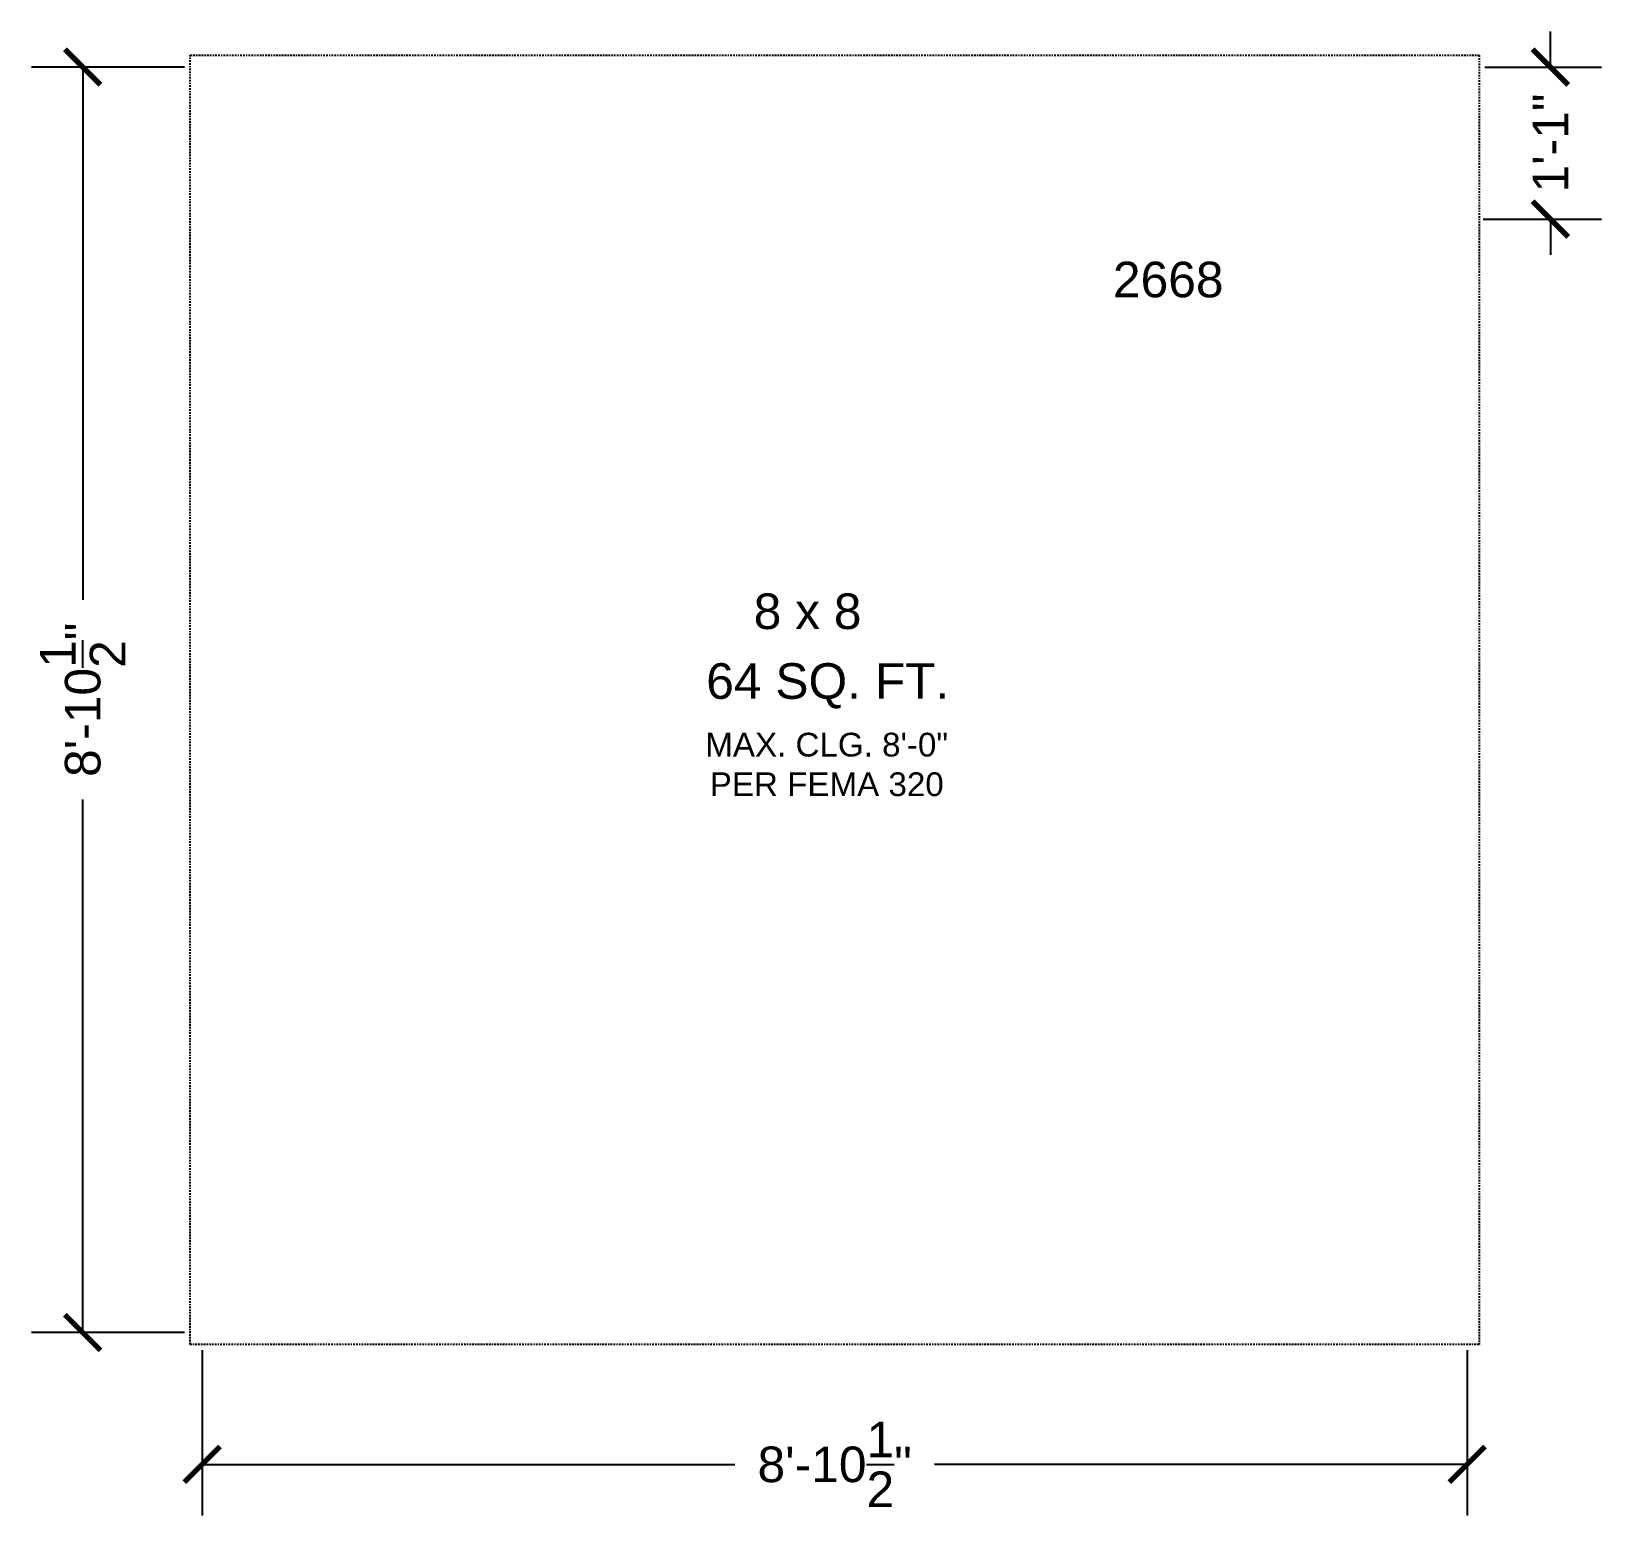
# Model space of a CAD drawing. Header units: inches. Extents: x -13 to 119, y -14 to 111.
import ezdxf

# ---------------------------------------------------------------- set-up
doc = ezdxf.new("R2010")
doc.units = ezdxf.units.IN
doc.header["$LTSCALE"] = 12
doc.header["$MEASUREMENT"] = 0
doc.linetypes.add('BORDER', pattern=[1.75, 0.5, -0.25, 0.5, -0.25, 0, -0.25])
doc.layers.add('DIM', color=3, linetype='Continuous', plot=False)
doc.layers.add('TEXT', color=7, linetype='Continuous')
doc.styles.add('_ms048_Note', font='ARIAL.TTF', dxfattribs={"height": 6})
doc.styles.get("Standard").update_dxf_attribs({"font": 'ARIAL.TTF'})
doc.dimstyles.get("Standard").update_dxf_attribs({"dimscale": 24, "dimtxt": 0.125, "dimasz": 0.125, "dimexe": 0.18, "dimexo": 0.0625, "dimgap": 0.09, "dimtad": 0, "dimdec": 1, "dimzin": 0, "dimdsep": 46, "dimlunit": 4, "dimtxsty": 'Standard', "dimblk": 'ARCHTICK', "dimcen": 0.09, "dimclrd": 256, "dimclre": 256, "dimadec": 0, "dimazin": 0, "dimtfac": 1, "dimtdec": 1, "dimtofl": 0, "dimtmove": 0, "dimatfit": 3, "dimfxl": 1, "dimtolj": 1, "dimtzin": 0, "dimlwd": -1, "dimlwe": -1, "dimarcsym": 0})

# ---------------------------------------------------------------- blocks, each defined once
blk = doc.blocks.new('_ArchTick')
at = {"color": 0, "linetype": 'ByBlock', "const_width": 0.15}
blk.add_lwpolyline([(-0.5, -0.5), (0.5, 0.5)], dxfattribs=at)
blk = doc.blocks.new('*D4')
at = {"layer": 'DEFPOINTS', "color": 0}
for p in [(-8.57, 107.91), (1.5, 107.91), (1.5, 1.29)]:
    blk.add_point(p, dxfattribs=at)
at = {"layer": 'DIM'}
for p, q in [((0, 107.91), (-12.89, 107.91)), ((-8.57, 107.91), (-8.57, 63.01)), ((-8.57, 1.29), (-8.57, 46.19)), ((0, 1.29), (-12.89, 1.29))]:
    blk.add_line(p, q, dxfattribs=at)
at = {"layer": 'DIM', "xscale": 3, "yscale": 3, "zscale": 3}
for p, rotation in [((-8.57, 107.91), 90), ((-8.57, 1.29), 270)]:
    blk.add_blockref('_ArchTick', p, dxfattribs=dict(at, rotation=rotation))
at = {"layer": 'DIM', "color": 0, "insert": (-8.57, 54.6), "char_height": 3, "attachment_point": 5, "rotation": 90}
blk.add_mtext('\\A1;8\'-10{\\H1.000000x;\\S1/2;}"', dxfattribs=at)
blk = doc.blocks.new('*D5')
at = {"layer": 'DEFPOINTS', "color": 0}
for p in [(1.5, 1.29), (108.12, 1.29), (108.12, -9.82)]:
    blk.add_point(p, dxfattribs=at)
at = {"layer": 'DIM'}
for p, q in [((1.5, -0.21), (1.5, -14.14)), ((108.12, -0.21), (108.12, -14.14)), ((1.5, -9.82), (46.4, -9.82)), ((108.12, -9.82), (63.22, -9.82))]:
    blk.add_line(p, q, dxfattribs=at)
at = {"layer": 'DIM', "xscale": 3, "yscale": 3, "zscale": 3, "rotation": 180}
blk.add_blockref('_ArchTick', (1.5, -9.82), dxfattribs=at)
at = {"layer": 'DIM', "xscale": 3, "yscale": 3, "zscale": 3}
blk.add_blockref('_ArchTick', (108.12, -9.82), dxfattribs=at)
at = {"layer": 'DIM', "color": 0, "insert": (54.81, -9.82), "char_height": 3, "attachment_point": 5}
blk.add_mtext('\\A1;8\'-10{\\H1.000000x;\\S1/2;}"', dxfattribs=at)
blk = doc.blocks.new('*D6')
at = {"layer": 'DEFPOINTS', "color": 0}
for p in [(108.12, 107.91), (107.97, 95.1), (115.13, 95.1)]:
    blk.add_point(p, dxfattribs=at)
at = {"layer": 'DIM'}
for p, q in [((115.13, 107.91), (115.13, 110.91)), ((109.62, 107.91), (119.45, 107.91)), ((109.47, 95.1), (119.45, 95.1)), ((115.13, 95.1), (115.13, 92.1))]:
    blk.add_line(p, q, dxfattribs=at)
at = {"layer": 'DIM', "xscale": 3, "yscale": 3, "zscale": 3}
for p, rotation in [((115.13, 107.91), 270), ((115.13, 95.1), 90)]:
    blk.add_blockref('_ArchTick', p, dxfattribs=dict(at, rotation=rotation))
at = {"layer": 'DIM', "color": 0, "insert": (115.13, 101.51), "char_height": 3, "attachment_point": 5, "rotation": 90}
blk.add_mtext('\\A1;1\'-1"', dxfattribs=at)

msp = doc.modelspace()

# ---------------------------------------------------------------- linework, layer by layer
at = {"layer": 'DEFPOINTS', "color": 8, "linetype": 'BORDER', "ltscale": 0.025}
msp.add_lwpolyline([(0.5, 108.91), (109.12, 108.91), (109.12, 0.29), (0.5, 0.29)], close=True, dxfattribs=at)

# ---------------------------------------------------------------- texts
at = {"insert": (58.77, 91.51), "char_height": 3, "width": 48, "attachment_point": 1, "style": '_ms048_Note'}
msp.add_mtext('\\pi19.492;2668', dxfattribs=at)
at = {"layer": 'TEXT', "width": 48, "attachment_point": 1, "style": '_ms048_Note'}
for s, insert, char_height in [('\\pi19.634;8 x 8', (28.35, 63.56), 3), ('\\pi14.014;64 SQ. FT.', (29.97, 57.68), 3), ('\\pi13.935;MAX. CLG. 8\'-0"\\P\\pi14.314;PER FEMA 320', (29.97, 51.82), 2)]:
    msp.add_mtext(s, dxfattribs=dict(at, insert=insert, char_height=char_height))

# ---------------------------------------------------------------- dimensions: what is measured, and where the dimension line sits
at = {"layer": 'DIM'}
for base, p1, p2, picture, middle in [((115.13, 95.1), (108.12, 107.91), (107.97, 95.1), '*D6', (115.13, 101.51)), ((-8.57, 107.91), (1.5, 1.29), (1.5, 107.91), '*D4', (-8.57, 54.6))]:
    dim = msp.add_linear_dim(base=base, p1=p1, p2=p2, angle=90, dimstyle='Standard', dxfattribs=at)
    dim.commit()
    dim.dimension.update_dxf_attribs({"geometry": picture, "text_midpoint": middle})
dim = msp.add_linear_dim(base=(108.12, -9.82), p1=(1.5, 1.29), p2=(108.12, 1.29), dimstyle='Standard', dxfattribs=at)
dim.commit()
dim.dimension.update_dxf_attribs({"geometry": '*D5', "text_midpoint": (54.81, -9.82)})

doc.saveas('drawing.dxf')
